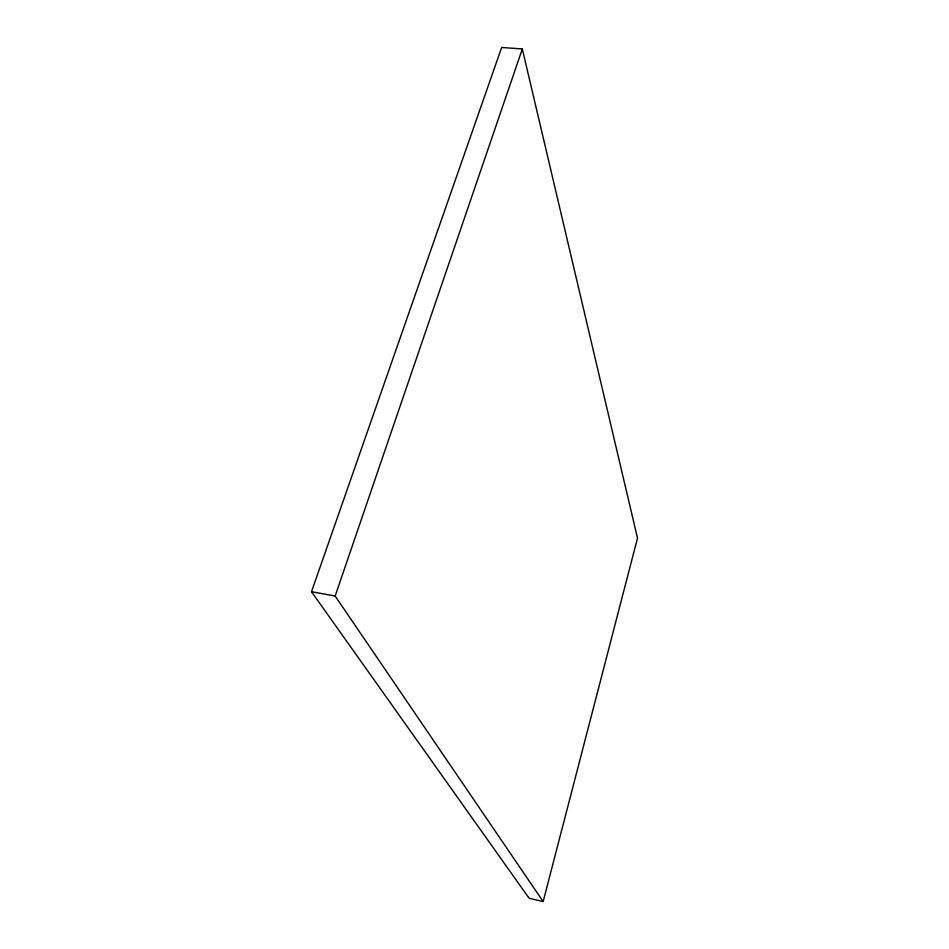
<?xml version="1.0" encoding="UTF-8"?>
<svg xmlns="http://www.w3.org/2000/svg" width="949" height="949" viewBox="0 0 949 949"><rect width="100%" height="100%" fill="white"/><g stroke="black" fill="none" stroke-linecap="round" stroke-linejoin="round"><path stroke-width="1.42" d="M543.16 901.55L637.503 538.13L522.318 48.968L501.653 47.45L311.497 591.713L529.127 898.276L543.16 901.55L335.151 596.031L311.497 591.713M335.151 596.031L522.318 48.968"/></g></svg>
